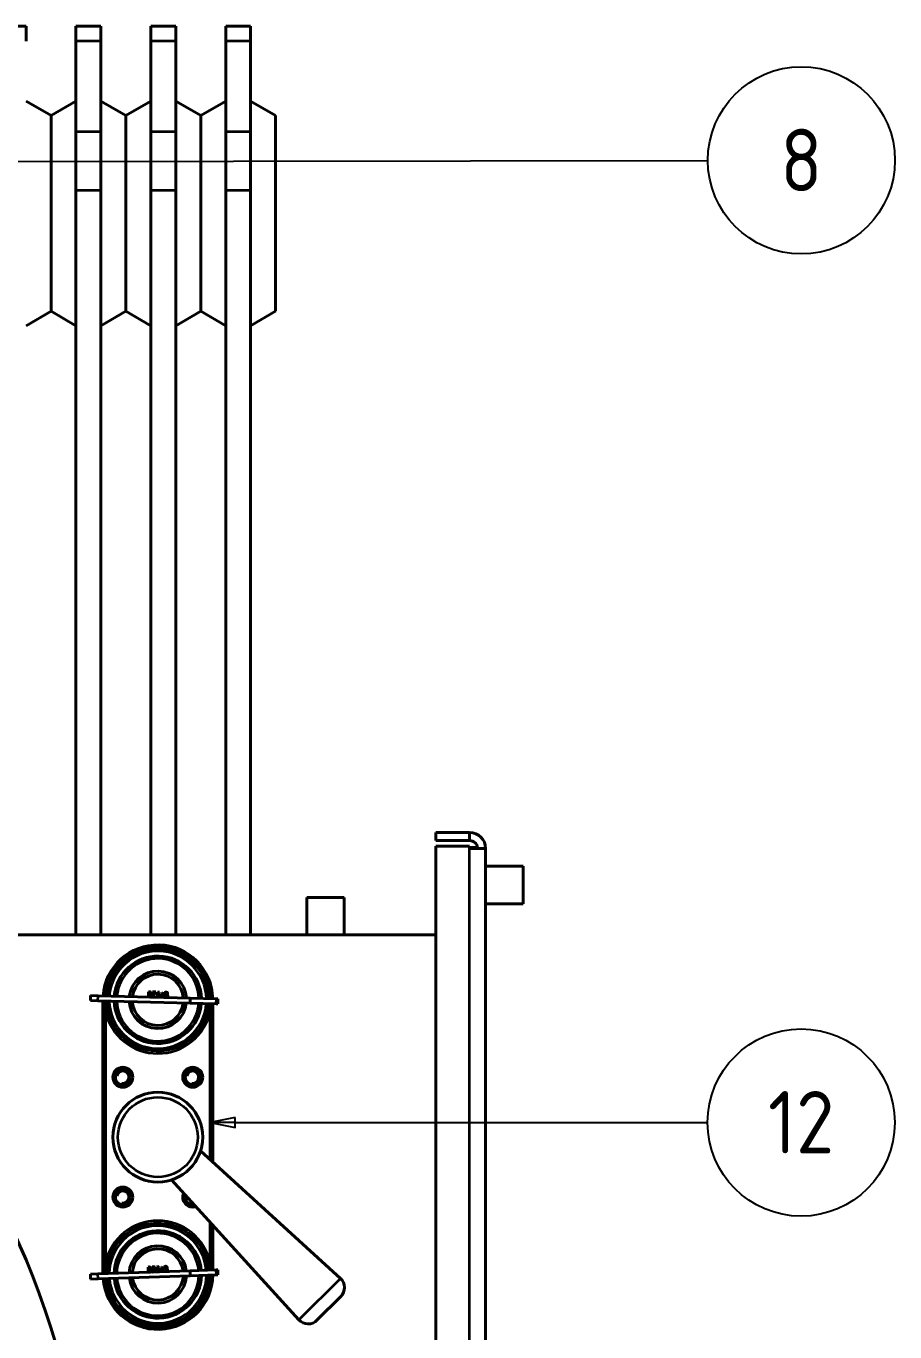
# Model space of a CAD drawing. Header units: millimetres. Extents: x 0 to 5945, y 0 to 4205.
# Drawn here: x 1154 to 1502, y 1487 to 2010 of the extents above; entities that cross this region are included whole.
import ezdxf

# ---------------------------------------------------------------- set-up
doc = ezdxf.new("R2010")
doc.units = ezdxf.units.MM
doc.header["$LTSCALE"] = 5
for name, color, linetype, lineweight in [('가시적인 것(ISO)', 3, 'Continuous', 40), ('가시적인 좁은 것(ISO)', 3, 'Continuous', 35), ('기호(ISO)', 5, 'Continuous', 25)]:
    doc.layers.add(name, color=color, linetype=linetype, lineweight=lineweight)
doc.styles.add('부품번호텍스트_PSTEK_POSCO', font='isocp.shx')

msp = doc.modelspace()

# ---------------------------------------------------------------- linework, layer by layer
at = {"layer": '가시적인 것(ISO)'}
for p, q in [((1153.98, 2009.8118), (1143.98, 2009.8118)), ((1153.98, 2003.781), (1153.98, 2009.8118)), ((1173.98, 2009.8118), (1173.98, 2003.781)), ((1183.98, 2009.8118), (1173.98, 2009.8118)), ((1183.98, 2003.781), (1183.98, 2009.8118)), ((1203.98, 2009.8118), (1203.98, 2003.781)), ((1213.98, 2009.8118), (1203.98, 2009.8118)), ((1213.98, 2003.781), (1213.98, 2009.8118)), ((1233.98, 2009.8118), (1233.98, 2003.781)), ((1243.98, 2009.8118), (1233.98, 2009.8118)), ((1243.98, 2003.781), (1243.98, 2009.8118)), ((1173.98, 1967.6211), (1173.98, 2003.781)), ((1183.98, 2003.781), (1183.98, 1967.6211)), ((1203.98, 1967.6211), (1203.98, 2003.781)), ((1213.98, 2003.781), (1213.98, 1967.6211)), ((1233.98, 1967.6211), (1233.98, 2003.781)), ((1243.98, 2003.781), (1243.98, 1967.6211)), ((1163.98, 1974.0383), (1153.98, 1979.8118)), ((1163.98, 1974.0383), (1173.98, 1979.8118)), ((1193.98, 1974.0383), (1183.98, 1979.8118)), ((1193.98, 1974.0383), (1203.98, 1979.8118)), ((1223.98, 1974.0383), (1213.98, 1979.8118)), ((1223.98, 1974.0383), (1233.98, 1979.8118)), ((1253.98, 1974.0383), (1243.98, 1979.8118)), ((1163.98, 1895.5853), (1163.98, 1974.0383)), ((1193.98, 1895.5853), (1193.98, 1974.0383)), ((1223.98, 1895.5853), (1223.98, 1974.0383)), ((1253.98, 1895.5853), (1253.98, 1974.0383)), ((1173.98, 1967.6211), (1173.98, 1944.1288)), ((1183.98, 1944.1288), (1183.98, 1967.6211)), ((1203.98, 1967.6211), (1203.98, 1944.1288)), ((1213.98, 1944.1288), (1213.98, 1967.6211)), ((1233.98, 1967.6211), (1233.98, 1944.1288)), ((1243.98, 1944.1288), (1243.98, 1967.6211)), ((1173.98, 1645.8118), (1173.98, 1944.1288)), ((1183.98, 1944.1288), (1183.98, 1645.8118)), ((1203.98, 1645.8118), (1203.98, 1944.1288)), ((1213.98, 1944.1288), (1213.98, 1645.8118)), ((1233.98, 1645.8118), (1233.98, 1944.1288)), ((1243.98, 1944.1288), (1243.98, 1645.8118)), ((1163.98, 1895.5853), (1153.98, 1889.8118)), ((1163.98, 1895.5853), (1173.98, 1889.8118)), ((1193.98, 1895.5853), (1183.98, 1889.8118)), ((1193.98, 1895.5853), (1203.98, 1889.8118)), ((1223.98, 1895.5853), (1213.98, 1889.8118)), ((1223.98, 1895.5853), (1233.98, 1889.8118)), ((1253.98, 1895.5853), (1243.98, 1889.8118)), ((1331.78, 1686.8118), (1318.18, 1686.8118)), ((1318.18, 1683.6118), (1318.18, 1686.8118)), ((1331.78, 1683.6118), (1331.78, 1686.8118)), ((1331.78, 1683.6118), (1318.18, 1683.6118)), ((1318.18, 1681.349), (1331.78, 1681.349)), ((1318.18, 1120.2745), (1318.18, 1681.349)), ((1331.78, 1681.349), (1331.78, 1680.4118)), ((1338.18, 1680.4118), (1331.78, 1680.4118)), ((1331.98, 1680.8118), (1334.98, 1680.8118)), ((1331.98, 1680.8118), (1331.98, 1680.4118)), ((1334.98, 1680.4118), (1334.98, 1680.8118)), ((1338.18, 1680.4118), (1338.18, 1121.2118)), ((1338.18, 1673.3118), (1353.18, 1673.3118)), ((1353.18, 1658.3118), (1353.18, 1673.3118)), ((1281.48, 1660.8118), (1266.48, 1660.8118)), ((1266.48, 1645.8118), (1266.48, 1660.8118)), ((1281.48, 1645.8118), (1281.48, 1660.8118)), ((1338.18, 1658.3118), (1353.18, 1658.3118)), ((1318.18, 1645.8118), (1046.4968, 1645.8118)), ((1179.7631, 1619.514), (1179.8151, 1621.5134)), ((1179.8151, 1621.5134), (1182.8141, 1621.4354)), ((1219.8016, 1620.4735), (1182.8141, 1621.4354)), ((1202.981, 1620.9109), (1203.036, 1623.0269)), ((1203.036, 1623.0269), (1203.4489, 1623.0161)), ((1203.197, 1621.9097), (1203.1765, 1621.123)), ((1203.3229, 1621.9064), (1203.197, 1621.9097)), ((1203.2203, 1622.8049), (1203.2027, 1622.1267)), ((1203.2027, 1622.1267), (1203.3302, 1622.1234)), ((1203.478, 1622.7982), (1203.2203, 1622.8049)), ((1204.6355, 1620.9039), (1205.6389, 1622.742)), ((1204.6581, 1622.7675), (1204.6637, 1622.9845)), ((1205.6389, 1622.742), (1204.6581, 1622.7675)), ((1204.6637, 1622.9845), (1205.9658, 1622.9507)), ((1205.9658, 1622.9507), (1204.8264, 1620.8629)), ((1206.1419, 1621.3716), (1206.3318, 1621.3667)), ((1206.3723, 1621.8814), (1206.6169, 1622.9337)), ((1206.6169, 1622.9337), (1207.485, 1622.9112)), ((1206.7596, 1622.7129), (1206.6311, 1622.1593)), ((1207.4793, 1622.6941), (1206.7596, 1622.7129)), ((1207.485, 1622.9112), (1207.4793, 1622.6941)), ((1207.741, 1621.2757), (1208.9398, 1622.9276)), ((1208.7743, 1622.3856), (1208.1197, 1621.4831)), ((1208.1197, 1621.4831), (1208.7504, 1621.4667)), ((1208.7504, 1621.4667), (1208.7743, 1622.3856)), ((1208.9398, 1622.9276), (1208.9784, 1622.9266)), ((1208.9784, 1622.9266), (1208.9403, 1621.4617)), ((1208.9403, 1621.4617), (1209.1844, 1621.4554)), ((1209.1844, 1621.4554), (1209.1788, 1621.2384)), ((1209.3708, 1621.3148), (1209.5607, 1621.3099)), ((1209.6696, 1622.3657), (1209.4797, 1622.3707)), ((1209.9803, 1621.7876), (1209.986, 1622.0046)), ((1179.7631, 1619.514), (1182.7621, 1619.436)), ((1219.7496, 1618.4741), (1182.7621, 1619.436)), ((1184.78, 1510.0674), (1184.78, 1619.3836)), ((1203.1765, 1621.123), (1203.447, 1621.116)), ((1204.7, 1620.8662), (1204.6355, 1620.9039)), ((1208.7448, 1621.2496), (1207.741, 1621.2757)), ((1208.7321, 1620.7613), (1208.7448, 1621.2496)), ((1208.9347, 1621.2447), (1208.922, 1620.7564)), ((1209.1788, 1621.2384), (1208.9347, 1621.2447)), ((1219.7496, 1618.4741), (1219.8016, 1620.4735)), ((1230.2243, 1618.2017), (1219.7496, 1618.4741)), ((1230.2763, 1620.2011), (1219.8016, 1620.4735)), ((1228.78, 1618.2393), (1228.78, 1554.8989)), ((1230.2243, 1618.2017), (1230.8089, 1618.1865)), ((1230.2763, 1620.2011), (1230.8609, 1620.1859)), ((1230.8089, 1618.1865), (1230.8609, 1620.1859)), ((1223.9233, 1559.3249), (1279.9836, 1508.2355)), ((1212.2669, 1547.6684), (1263.3563, 1491.6081)), ((1228.78, 1529.5486), (1228.78, 1511.5573)), ((1202.8504, 1512.7972), (1203.2632, 1512.8111)), ((1202.9221, 1510.6817), (1202.8504, 1512.7972)), ((1203.3053, 1512.5953), (1203.0476, 1512.5866)), ((1203.0476, 1512.5866), (1203.0706, 1511.9086)), ((1203.0706, 1511.9086), (1203.1981, 1511.9129)), ((1203.2038, 1511.6959), (1203.0779, 1511.6916)), ((1203.0779, 1511.6916), (1203.1046, 1510.9051)), ((1204.4777, 1512.8523), (1205.7795, 1512.8963)), ((1204.4851, 1512.6353), (1204.4777, 1512.8523)), ((1205.4657, 1512.6685), (1204.4851, 1512.6353)), ((1204.574, 1510.7737), (1205.4657, 1512.6685)), ((1205.7795, 1512.8963), (1204.767, 1510.7442)), ((1206.2493, 1511.8533), (1206.4304, 1512.9184)), ((1206.4304, 1512.9184), (1207.2983, 1512.9478)), ((1206.5861, 1512.7064), (1206.491, 1512.1462)), ((1207.3057, 1512.7308), (1206.5861, 1512.7064)), ((1207.2983, 1512.9478), (1207.3057, 1512.7308)), ((1207.6518, 1511.3306), (1208.7496, 1513.0512)), ((1208.6168, 1512.5003), (1208.0173, 1511.5602)), ((1208.0173, 1511.5602), (1208.6479, 1511.5816)), ((1208.6479, 1511.5816), (1208.6168, 1512.5003)), ((1208.7496, 1513.0512), (1208.7881, 1513.0525)), ((1208.7881, 1513.0525), (1208.8377, 1511.588)), ((1208.8377, 1511.588), (1209.0818, 1511.5963)), ((1209.0818, 1511.5963), (1209.0892, 1511.3793)), ((1209.2763, 1511.4671), (1209.4661, 1511.4735)), ((1209.5117, 1512.534), (1209.3218, 1512.5276)), ((1209.8564, 1511.9755), (1209.8491, 1512.1924)), ((1230.2109, 1511.6058), (1219.7387, 1511.2512)), ((1230.2109, 1511.6058), (1230.7954, 1511.6256)), ((1230.8631, 1509.6267), (1230.7954, 1511.6256)), ((1179.7616, 1509.8974), (1182.7599, 1509.999)), ((1179.8293, 1507.8986), (1179.7616, 1509.8974)), ((1179.8293, 1507.8986), (1182.8276, 1508.0001)), ((1219.7387, 1511.2512), (1182.7599, 1509.999)), ((1219.8064, 1509.2523), (1182.8276, 1508.0001)), ((1203.1046, 1510.9051), (1203.3749, 1510.9143)), ((1204.6406, 1510.7399), (1204.574, 1510.7737)), ((1206.0498, 1511.3307), (1206.2396, 1511.3371)), ((1208.6552, 1511.3646), (1207.6518, 1511.3306)), ((1208.6718, 1510.8764), (1208.6552, 1511.3646)), ((1209.0892, 1511.3793), (1208.8451, 1511.371)), ((1208.8451, 1511.371), (1208.8616, 1510.8828)), ((1219.8064, 1509.2523), (1219.7387, 1511.2512)), ((1230.2786, 1509.6069), (1219.8064, 1509.2523)), ((1230.2786, 1509.6069), (1230.8631, 1509.6267)), ((1270.5874, 1491.4405), (1280.1513, 1501.0043))]:
    msp.add_line(p, q, dxfattribs=at)
for centre, radius in [((882.18, 1400.8118), 295), ((1192.78, 1588.8118), 4), ((1192.78, 1588.8118), 3), ((1220.78, 1588.8118), 4), ((1220.78, 1588.8118), 3), ((1206.78, 1564.8118), 18), ((1192.78, 1540.8118), 4), ((1192.78, 1540.8118), 3)]:
    msp.add_circle(centre, radius, dxfattribs=at)
for centre, radius, start, end in [((1331.78, 1680.4118), 6.4, 0, 90), ((1331.78, 1680.4118), 3.2, 7.180756, 90), ((1206.78, 1619.8118), 22, 1.115547, 175.905045), ((1206.78, 1619.8118), 20.5, 1.306322, 175.71427), ((1206.78, 1619.8118), 17.5, 1.786125, 175.234467), ((1206.78, 1619.8118), 11.5, 3.498838, 173.521754), ((1206.78, 1619.8118), 10.25, 4.109034, 172.911558), ((1199.6068, 1628.8004), 1, 221.08293, 36.099118), ((1213.9532, 1628.8004), 1, 143.900882, 318.91707), ((1206.78, 1619.8118), 20.5, 181.306322, 355.71427), ((1206.78, 1619.8118), 17.5, 181.786125, 355.234467), ((1206.78, 1619.8118), 11.5, 183.498838, 353.521754), ((1206.78, 1619.8118), 10.25, 184.109034, 352.911558), ((1199.6068, 1610.8232), 1, 323.900882, 138.91707), ((1213.9532, 1610.8232), 1, 41.08293, 216.099118), ((1220.78, 1540.8118), 4, 157.078747, 287.608959), ((1220.78, 1540.8118), 3, 166.254113, 278.433593), ((1206.78, 1509.8118), 20.5, 4.735442, 179.143391), ((1206.78, 1509.8118), 17.5, 5.215246, 178.663588), ((1206.78, 1509.8118), 11.5, 6.927959, 176.950875), ((1206.78, 1509.8118), 10.25, 7.538155, 176.340679), ((1199.6068, 1518.8004), 1, 221.08293, 36.099118), ((1213.9532, 1518.8004), 1, 143.900882, 318.91707), ((1206.78, 1509.8118), 22, 184.544668, 359.334165), ((1206.78, 1509.8118), 20.5, 184.735442, 359.143391), ((1206.78, 1509.8118), 17.5, 185.215246, 358.663588), ((1206.78, 1509.8118), 11.5, 186.927959, 356.950875), ((1206.78, 1509.8118), 10.25, 187.538155, 356.340679), ((1276.6158, 1504.5399), 5, 315, 47.656147), ((1199.6068, 1500.8232), 1, 323.900882, 138.91707), ((1213.9532, 1500.8232), 1, 41.08293, 216.099118), ((1267.0519, 1494.976), 5, 222.343853, 315)]:
    msp.add_arc(centre, radius, start, end, dxfattribs=at)
for points, knots in [([(1203.7181, 1621.8711), (1203.7079, 1621.8735), (1203.6857, 1621.8786), (1203.6494, 1621.8843), (1203.608, 1621.8896), (1203.5613, 1621.894), (1203.5092, 1621.8986), (1203.4517, 1621.9014), (1203.389, 1621.9045), (1203.3455, 1621.9058), (1203.3229, 1621.9064)], [0, 0, 0, 0, 0.07930649, 0.17195282, 0.27705651, 0.39473058, 0.52617732, 0.67134477, 0.82928526, 1, 1, 1, 1]), ([(1203.3302, 1622.1234), (1203.3489, 1622.1231), (1203.3849, 1622.1227), (1203.4372, 1622.1227), (1203.4857, 1622.1251), (1203.5304, 1622.1277), (1203.5713, 1622.1328), (1203.6082, 1622.1391), (1203.6417, 1622.1459), (1203.6805, 1622.1579), (1203.7245, 1622.176), (1203.7718, 1622.2047), (1203.8136, 1622.2393), (1203.8493, 1622.2795), (1203.8788, 1622.324), (1203.8997, 1622.3722), (1203.9143, 1622.4228), (1203.9164, 1622.4577), (1203.9175, 1622.4754)], [0, 0, 0, 0, 0.07230103, 0.13970033, 0.20228851, 0.26059953, 0.31319033, 0.36173893, 0.40570648, 0.44553998, 0.51883196, 0.58977824, 0.65886748, 0.72843048, 0.7972827, 0.86481538, 0.93136375, 1, 1, 1, 1]), ([(1203.447, 1621.116), (1203.4663, 1621.1157), (1203.5037, 1621.1152), (1203.5576, 1621.1152), (1203.6076, 1621.1172), (1203.6535, 1621.1213), (1203.6957, 1621.1259), (1203.7338, 1621.1325), (1203.7681, 1621.1403), (1203.8079, 1621.1528), (1203.8529, 1621.1726), (1203.9016, 1621.203), (1203.9451, 1621.2396), (1203.9824, 1621.2823), (1204.0133, 1621.3289), (1204.0361, 1621.3786), (1204.0508, 1621.4306), (1204.0533, 1621.4662), (1204.0546, 1621.484)], [0, 0, 0, 0, 0.07250249, 0.13973899, 0.20179513, 0.25982193, 0.31220599, 0.36077343, 0.40454034, 0.4436981, 0.51684079, 0.58787434, 0.65796542, 0.72896939, 0.79930772, 0.86663578, 0.93311633, 1, 1, 1, 1]), ([(1203.4489, 1623.0161), (1203.4691, 1623.0155), (1203.5083, 1623.0143), (1203.5651, 1623.0096), (1203.6184, 1623.0038), (1203.668, 1622.9956), (1203.7139, 1622.9861), (1203.7563, 1622.9749), (1203.795, 1622.9618), (1203.8411, 1622.9413), (1203.8935, 1622.9113), (1203.95, 1622.8675), (1203.9979, 1622.8146), (1204.0388, 1622.7551), (1204.0708, 1622.6901), (1204.0935, 1622.621), (1204.107, 1622.5487), (1204.1074, 1622.4993), (1204.1075, 1622.4743)], [0, 0, 0, 0, 0.0625941, 0.12132294, 0.17668014, 0.2283651, 0.27686845, 0.32187913, 0.36409863, 0.4033557, 0.47796795, 0.55053546, 0.62358446, 0.69817488, 0.77335367, 0.84728113, 0.92281834, 1, 1, 1, 1]), ([(1203.9175, 1622.4754), (1203.9175, 1622.4872), (1203.9175, 1622.5102), (1203.9132, 1622.544), (1203.9054, 1622.5758), (1203.895, 1622.6061), (1203.8801, 1622.634), (1203.8624, 1622.6604), (1203.8409, 1622.6845), (1203.8162, 1622.7072), (1203.7877, 1622.7274), (1203.7553, 1622.7454), (1203.7187, 1622.7601), (1203.6785, 1622.7732), (1203.6339, 1622.7828), (1203.5856, 1622.7911), (1203.5331, 1622.796), (1203.4968, 1622.7975), (1203.478, 1622.7982)], [0, 0, 0, 0, 0.05700313, 0.11181787, 0.16440237, 0.2158698, 0.26684111, 0.31747896, 0.36990214, 0.42340045, 0.4797184, 0.5392415, 0.60243069, 0.67102955, 0.7444848, 0.82345397, 0.90874031, 1, 1, 1, 1]), ([(1204.2445, 1621.4791), (1204.2434, 1621.4584), (1204.2412, 1621.4178), (1204.231, 1621.3583), (1204.215, 1621.3017), (1204.1936, 1621.2474), (1204.1662, 1621.1957), (1204.1331, 1621.1465), (1204.094, 1621.1002), (1204.0505, 1621.0564), (1204.0015, 1621.0172), (1203.9489, 1620.9826), (1203.892, 1620.9545), (1203.8317, 1620.9311), (1203.7674, 1620.9138), (1203.6993, 1620.9023), (1203.6275, 1620.8952), (1203.5784, 1620.8957), (1203.5532, 1620.896)], [0, 0, 0, 0, 0.06116028, 0.12033456, 0.17818026, 0.23523513, 0.29268296, 0.35118625, 0.41045661, 0.47171985, 0.5337612, 0.59573902, 0.65788752, 0.72129518, 0.78682251, 0.85468615, 0.92547799, 1, 1, 1, 1]), ([(1204.0546, 1621.484), (1204.0547, 1621.4952), (1204.055, 1621.5174), (1204.0508, 1621.5501), (1204.0444, 1621.5819), (1204.0358, 1621.6128), (1204.0229, 1621.6423), (1204.0077, 1621.6709), (1203.9896, 1621.6988), (1203.9614, 1621.7341), (1203.92, 1621.7751), (1203.8607, 1621.8156), (1203.793, 1621.8489), (1203.7436, 1621.8635), (1203.7181, 1621.8711)], [0, 0, 0, 0, 0.0602874, 0.11960235, 0.17750337, 0.23514266, 0.29213259, 0.35087121, 0.41009786, 0.47073152, 0.5948287, 0.72257882, 0.85669139, 1, 1, 1, 1]), ([(1204.1075, 1622.4743), (1204.1062, 1622.451), (1204.1037, 1622.4051), (1204.0896, 1622.3382), (1204.0685, 1622.2748), (1204.0399, 1622.215), (1204.0033, 1622.1603), (1203.9603, 1622.1101), (1203.909, 1622.0667), (1203.8707, 1622.0427), (1203.8512, 1622.0305)], [0, 0, 0, 0, 0.13056911, 0.25658061, 0.38055162, 0.50362292, 0.62573932, 0.74754858, 0.87176612, 1, 1, 1, 1]), ([(1203.8512, 1622.0305), (1203.875, 1622.0207), (1203.9206, 1622.0018), (1203.983, 1621.969), (1204.0367, 1621.9336), (1204.0819, 1621.8953), (1204.1204, 1621.8543), (1204.1537, 1621.81), (1204.1819, 1621.7617), (1204.2058, 1621.71), (1204.2241, 1621.6555), (1204.2373, 1621.5985), (1204.2443, 1621.5394), (1204.2444, 1621.4993), (1204.2445, 1621.4791)], [0, 0, 0, 0, 0.10605749, 0.20291426, 0.29030017, 0.37022257, 0.44638372, 0.5213969, 0.59829108, 0.67614247, 0.7555287, 0.83488717, 0.91664605, 1, 1, 1, 1]), ([(1206.5053, 1620.8193), (1206.4979, 1620.8228), (1206.4732, 1620.8353), (1206.433, 1620.8601), (1206.3852, 1620.8946), (1206.3411, 1620.935), (1206.3004, 1620.979), (1206.2642, 1621.0265), (1206.2322, 1621.0767), (1206.2048, 1621.13), (1206.1818, 1621.1862), (1206.1641, 1621.2454), (1206.1502, 1621.3074), (1206.1447, 1621.35), (1206.1419, 1621.3716)], [0.28511236, 0.28511236, 0.28511236, 0.28511236, 0.310637179, 0.370766408, 0.431614744, 0.493522974, 0.555883455, 0.617342367, 0.678668039, 0.74071136, 0.802985363, 0.86680258, 0.932347171, 1, 1, 1, 1]), ([(1206.3318, 1621.3667), (1206.336, 1621.3464), (1206.3439, 1621.3074), (1206.3622, 1621.2524), (1206.3851, 1621.2032), (1206.4126, 1621.1592), (1206.4458, 1621.1206), (1206.4839, 1621.0859), (1206.5269, 1621.0544), (1206.5748, 1621.0279), (1206.6256, 1621.005), (1206.6788, 1620.9892), (1206.7332, 1620.9777), (1206.7701, 1620.9758), (1206.7886, 1620.9748)], [0, 0, 0, 0, 0.09468725, 0.18199416, 0.26437695, 0.34217986, 0.41861761, 0.49650908, 0.57736909, 0.66151059, 0.74673255, 0.83125798, 0.91520562, 1, 1, 1, 1]), ([(1206.8414, 1621.9778), (1206.825, 1621.9779), (1206.7911, 1621.978), (1206.739, 1621.974), (1206.6842, 1621.9668), (1206.6269, 1621.9565), (1206.5669, 1621.9425), (1206.5043, 1621.9256), (1206.439, 1621.9051), (1206.395, 1621.8894), (1206.3723, 1621.8814)], [0, 0, 0, 0, 0.10220304, 0.21102334, 0.32509966, 0.4465021, 0.57378772, 0.70890071, 0.85035787, 1, 1, 1, 1]), ([(1206.6311, 1622.1593), (1206.6537, 1622.1649), (1206.6974, 1622.1757), (1206.7618, 1622.1874), (1206.8228, 1622.1938), (1206.8623, 1622.1939), (1206.8814, 1622.1939)], [0, 0, 0, 0, 0.27506837, 0.53290146, 0.77397346, 1, 1, 1, 1]), ([(1206.7886, 1620.9748), (1206.8067, 1620.9748), (1206.8424, 1620.9748), (1206.8951, 1620.981), (1206.9461, 1620.9913), (1206.9949, 1621.0073), (1207.0423, 1621.0272), (1207.0873, 1621.0531), (1207.1309, 1621.0831), (1207.172, 1621.1177), (1207.2098, 1621.156), (1207.2434, 1621.1971), (1207.2717, 1621.2412), (1207.2957, 1621.2875), (1207.3143, 1621.3364), (1207.328, 1621.3878), (1207.3367, 1621.4417), (1207.3386, 1621.4786), (1207.3396, 1621.4974)], [0, 0, 0, 0, 0.0642073, 0.12642469, 0.18768028, 0.24821642, 0.30830506, 0.36966099, 0.43169855, 0.49594689, 0.55975802, 0.62229541, 0.68391064, 0.74509241, 0.80674023, 0.86908662, 0.93329, 1, 1, 1, 1]), ([(1207.3396, 1621.4974), (1207.3397, 1621.5144), (1207.3397, 1621.5476), (1207.3346, 1621.5964), (1207.3248, 1621.6427), (1207.3105, 1621.6867), (1207.2921, 1621.7284), (1207.2692, 1621.768), (1207.2416, 1621.8049), (1207.2097, 1621.839), (1207.1747, 1621.8707), (1207.1358, 1621.8979), (1207.0939, 1621.9211), (1207.0495, 1621.9413), (1207.0015, 1621.9562), (1206.951, 1621.9678), (1206.8972, 1621.9751), (1206.8604, 1621.9769), (1206.8414, 1621.9778)], [0, 0, 0, 0, 0.06535138, 0.12791603, 0.18836021, 0.24721608, 0.30563013, 0.36376984, 0.42266091, 0.48268729, 0.54330022, 0.60411796, 0.66496489, 0.72741349, 0.79146763, 0.85805544, 0.92703681, 1, 1, 1, 1]), ([(1206.8814, 1622.1939), (1206.905, 1622.1928), (1206.9514, 1622.1906), (1207.0192, 1622.1792), (1207.0837, 1622.1623), (1207.1448, 1622.1394), (1207.2026, 1622.1108), (1207.2567, 1622.0754), (1207.3077, 1622.0344), (1207.3549, 1621.9876), (1207.3974, 1621.9364), (1207.4346, 1621.8815), (1207.4658, 1621.8235), (1207.4906, 1621.7618), (1207.5099, 1621.6972), (1207.5222, 1621.629), (1207.5296, 1621.5578), (1207.5294, 1621.5092), (1207.5293, 1621.4844)], [0, 0, 0, 0, 0.06580765, 0.12939427, 0.19089406, 0.25128107, 0.31081496, 0.37037099, 0.43076826, 0.49288125, 0.55510395, 0.61606705, 0.67725603, 0.73825981, 0.80076213, 0.86477758, 0.93104529, 1, 1, 1, 1]), ([(1207.5293, 1621.4844), (1207.5284, 1621.4672), (1207.5268, 1621.433), (1207.5214, 1621.3822), (1207.5123, 1621.3326), (1207.5005, 1621.2842), (1207.4856, 1621.2369), (1207.4679, 1621.1908), (1207.4466, 1621.1461), (1207.4233, 1621.1024), (1207.3972, 1621.0606), (1207.3685, 1621.0216), (1207.3383, 1620.9849), (1207.3059, 1620.9507), (1207.2711, 1620.9194), (1207.2343, 1620.8907), (1207.1956, 1620.8642), (1207.1547, 1620.841), (1207.1137, 1620.8204), (1207.0857, 1620.8094), (1207.0723, 1620.8045)], [0, 0, 0, 0, 0.044014471, 0.087434124, 0.130118399, 0.172553695, 0.214554756, 0.256298092, 0.298438225, 0.340849003, 0.382715189, 0.423924045, 0.464246243, 0.504073671, 0.543861906, 0.583566725, 0.623094319, 0.663229061, 0.703551259, 0.739999376, 0.739999376, 0.739999376, 0.739999376]), ([(1209.7684, 1620.7344), (1209.7625, 1620.737), (1209.7385, 1620.748), (1209.6976, 1620.7703), (1209.6473, 1620.8038), (1209.6004, 1620.8425), (1209.5568, 1620.8856), (1209.5177, 1620.9337), (1209.4823, 1620.986), (1209.4518, 1621.0432), (1209.4246, 1621.1044), (1209.4026, 1621.1704), (1209.3836, 1621.2408), (1209.3751, 1621.2897), (1209.3708, 1621.3148)], [0.289851368, 0.289851368, 0.289851368, 0.289851368, 0.308548432, 0.366397963, 0.424542189, 0.483169996, 0.5422434, 0.601739352, 0.662506002, 0.724855513, 0.789127829, 0.8563464, 0.926295235, 1, 1, 1, 1]), ([(1209.4797, 1622.3707), (1209.4854, 1622.3918), (1209.4965, 1622.4332), (1209.5191, 1622.4921), (1209.5434, 1622.5479), (1209.5722, 1622.5992), (1209.6034, 1622.6473), (1209.6388, 1622.6909), (1209.677, 1622.7313), (1209.7189, 1622.7669), (1209.7628, 1622.7991), (1209.8091, 1622.8262), (1209.8571, 1622.8494), (1209.9069, 1622.8682), (1209.9587, 1622.882), (1210.0122, 1622.8915), (1210.0674, 1622.8972), (1210.1047, 1622.897), (1210.1237, 1622.8968)], [0, 0, 0, 0, 0.07262535, 0.14197661, 0.20898493, 0.27395687, 0.33688935, 0.39874495, 0.46011589, 0.52082492, 0.58099446, 0.64015193, 0.69862245, 0.75727108, 0.81642669, 0.87625405, 0.93716529, 1, 1, 1, 1]), ([(1209.5607, 1621.3099), (1209.5652, 1621.2934), (1209.574, 1621.2615), (1209.5892, 1621.2155), (1209.6068, 1621.1732), (1209.6258, 1621.1343), (1209.6459, 1621.0986), (1209.6686, 1621.0668), (1209.6922, 1621.0377), (1209.7101, 1621.0212), (1209.7188, 1621.0131)], [0, 0, 0, 0, 0.14977039, 0.29131641, 0.42596637, 0.55215957, 0.67152741, 0.78612163, 0.89532507, 1, 1, 1, 1]), ([(1210.1206, 1622.6797), (1210.0965, 1622.6795), (1210.0494, 1622.6791), (1209.9812, 1622.6665), (1209.9175, 1622.6452), (1209.8686, 1622.619), (1209.8323, 1622.5929), (1209.8062, 1622.5699), (1209.7806, 1622.5443), (1209.7569, 1622.5144), (1209.7329, 1622.4823), (1209.7109, 1622.4463), (1209.6894, 1622.4074), (1209.6763, 1622.3799), (1209.6696, 1622.3657)], [0, 0, 0, 0, 0.12271194, 0.23968496, 0.35181586, 0.46376613, 0.52081779, 0.57944829, 0.64060415, 0.70529751, 0.77363388, 0.84466938, 0.92005651, 1, 1, 1, 1]), ([(1210.6197, 1621.323), (1210.6193, 1621.3428), (1210.6185, 1621.3822), (1210.6059, 1621.4404), (1210.5842, 1621.4967), (1210.5531, 1621.5503), (1210.5149, 1621.6001), (1210.4698, 1621.6449), (1210.4176, 1621.6823), (1210.3692, 1621.7084), (1210.3263, 1621.7264), (1210.2894, 1621.7387), (1210.2481, 1621.7493), (1210.2029, 1621.7594), (1210.1533, 1621.7683), (1210.0994, 1621.776), (1210.0413, 1621.7826), (1210.0011, 1621.7859), (1209.9803, 1621.7876)], [0, 0, 0, 0, 0.066909186, 0.13348544, 0.201035117, 0.27123434, 0.342879984, 0.41383613, 0.485976622, 0.560229557, 0.599884181, 0.64405484, 0.691891932, 0.744687524, 0.801491775, 0.862857698, 0.929328379, 1, 1, 1, 1]), ([(1209.986, 1622.0046), (1210.0121, 1622.0044), (1210.0634, 1622.0039), (1210.1386, 1622.0125), (1210.2106, 1622.0252), (1210.278, 1622.0457), (1210.3395, 1622.07), (1210.3931, 1622.0988), (1210.4379, 1622.1312), (1210.4739, 1622.1676), (1210.5012, 1622.207), (1210.5216, 1622.2483), (1210.5341, 1622.2919), (1210.5364, 1622.3218), (1210.5375, 1622.3368)], [0, 0, 0, 0, 0.11016555, 0.21578726, 0.31802743, 0.41757395, 0.51165049, 0.5961621, 0.67293453, 0.74366956, 0.810677, 0.87405896, 0.9366963, 1, 1, 1, 1]), ([(1210.0694, 1620.8894), (1210.0892, 1620.8893), (1210.1279, 1620.889), (1210.1846, 1620.8942), (1210.2386, 1620.9026), (1210.2894, 1620.9164), (1210.3376, 1620.9337), (1210.3826, 1620.9559), (1210.4249, 1620.9823), (1210.464, 1621.0124), (1210.4993, 1621.0456), (1210.5305, 1621.0805), (1210.5572, 1621.117), (1210.579, 1621.1551), (1210.5965, 1621.1949), (1210.6088, 1621.2363), (1210.6176, 1621.2791), (1210.619, 1621.3083), (1210.6197, 1621.323)], [0, 0, 0, 0, 0.07607174, 0.14875171, 0.21840279, 0.28575958, 0.35059802, 0.41496404, 0.47806934, 0.54176068, 0.60434986, 0.66407502, 0.72146362, 0.77758713, 0.83264445, 0.88784351, 0.94346034, 1, 1, 1, 1]), ([(1210.5375, 1622.3368), (1210.5376, 1622.3478), (1210.5376, 1622.3698), (1210.5322, 1622.4021), (1210.5235, 1622.4335), (1210.5113, 1622.4639), (1210.4947, 1622.493), (1210.4746, 1622.5212), (1210.4505, 1622.5482), (1210.4228, 1622.5735), (1210.3929, 1622.5978), (1210.36, 1622.6185), (1210.3252, 1622.6365), (1210.2883, 1622.6515), (1210.2492, 1622.663), (1210.2081, 1622.6717), (1210.165, 1622.6776), (1210.1356, 1622.679), (1210.1206, 1622.6797)], [0, 0, 0, 0, 0.05527455, 0.10996609, 0.16324744, 0.21807619, 0.27330087, 0.3309093, 0.39099452, 0.45417595, 0.51886154, 0.58331053, 0.64851668, 0.71503089, 0.78250207, 0.85232269, 0.92492849, 1, 1, 1, 1]), ([(1210.1237, 1622.8968), (1210.1513, 1622.8953), (1210.2059, 1622.8922), (1210.2857, 1622.8751), (1210.3625, 1622.8492), (1210.4354, 1622.8144), (1210.5027, 1622.772), (1210.5624, 1622.722), (1210.6135, 1622.6655), (1210.656, 1622.6035), (1210.6888, 1622.5375), (1210.7125, 1622.4699), (1210.7262, 1622.4007), (1210.727, 1622.3543), (1210.7274, 1622.331)], [0, 0, 0, 0, 0.090254249, 0.178539792, 0.266093034, 0.354630978, 0.441886153, 0.525746915, 0.608113634, 0.690197273, 0.770821484, 0.848326181, 0.92401174, 1, 1, 1, 1]), ([(1210.8101, 1621.3363), (1210.8082, 1621.3067), (1210.8045, 1621.2477), (1210.7829, 1621.1608), (1210.7507, 1621.0762), (1210.706, 1620.9957), (1210.6521, 1620.9206), (1210.5886, 1620.8539), (1210.5161, 1620.7969), (1210.4392, 1620.7519), (1210.3855, 1620.7285), (1210.3597, 1620.719)], [0, 0, 0, 0, 0.079648251, 0.158921676, 0.239619495, 0.32260943, 0.406034637, 0.487602095, 0.569684627, 0.653036145, 0.726877325, 0.726877325, 0.726877325, 0.726877325]), ([(1210.7274, 1622.331), (1210.7261, 1622.3086), (1210.7236, 1622.2649), (1210.7102, 1622.2013), (1210.689, 1622.1416), (1210.6603, 1622.0855), (1210.6236, 1622.0333), (1210.5796, 1621.9851), (1210.5279, 1621.9405), (1210.489, 1621.9151), (1210.469, 1621.9021)], [0, 0, 0, 0, 0.12806755, 0.25060832, 0.37063017, 0.49007225, 0.61037476, 0.73431307, 0.8632165, 1, 1, 1, 1]), ([(1210.469, 1621.9021), (1210.4912, 1621.8907), (1210.5352, 1621.868), (1210.5949, 1621.8242), (1210.6488, 1621.774), (1210.6786, 1621.7351), (1210.6936, 1621.7156)], [0, 0, 0, 0, 0.2538796, 0.50300892, 0.75029108, 1, 1, 1, 1]), ([(1210.6936, 1621.7156), (1210.7034, 1621.7014), (1210.7229, 1621.6732), (1210.7466, 1621.6281), (1210.7681, 1621.5826), (1210.7845, 1621.5355), (1210.7969, 1621.4873), (1210.8054, 1621.438), (1210.8101, 1621.3875), (1210.8101, 1621.3534), (1210.8101, 1621.3363)], [0, 0, 0, 0, 0.12813551, 0.25417271, 0.37811165, 0.50171226, 0.62398631, 0.74709561, 0.87287464, 1, 1, 1, 1]), ([(1209.7188, 1621.0131), (1209.7304, 1621.0036), (1209.7536, 1620.9848), (1209.7916, 1620.9605), (1209.8316, 1620.9393), (1209.8746, 1620.9227), (1209.9196, 1620.9085), (1209.9674, 1620.8987), (1210.0175, 1620.8916), (1210.0518, 1620.8902), (1210.0694, 1620.8894)], [0, 0, 0, 0, 0.118271305, 0.236177533, 0.355662933, 0.475904165, 0.600127342, 0.728608116, 0.861313476, 1, 1, 1, 1]), ([(1203.1981, 1511.9129), (1203.2168, 1511.9138), (1203.2528, 1511.9155), (1203.3049, 1511.9186), (1203.3532, 1511.924), (1203.3977, 1511.9292), (1203.4382, 1511.9367), (1203.4747, 1511.9452), (1203.5077, 1511.954), (1203.5457, 1511.9683), (1203.5886, 1511.989), (1203.634, 1512.0205), (1203.6737, 1512.0575), (1203.7069, 1512.0998), (1203.7337, 1512.146), (1203.7517, 1512.1953), (1203.7633, 1512.2467), (1203.7633, 1512.2817), (1203.7633, 1512.2995)], [0, 0, 0, 0, 0.07230103, 0.13970033, 0.20228851, 0.26059953, 0.31319033, 0.36173893, 0.40570648, 0.44553998, 0.51883196, 0.58977824, 0.65886748, 0.72843048, 0.7972827, 0.86481538, 0.93136375, 1, 1, 1, 1]), ([(1203.6004, 1511.6843), (1203.5901, 1511.686), (1203.5676, 1511.6898), (1203.5311, 1511.6933), (1203.4894, 1511.6962), (1203.4425, 1511.6978), (1203.3903, 1511.6993), (1203.3327, 1511.6986), (1203.2699, 1511.698), (1203.2264, 1511.6966), (1203.2038, 1511.6959)], [0, 0, 0, 0, 0.07930649, 0.17195282, 0.27705651, 0.39473058, 0.52617732, 0.67134477, 0.82928526, 1, 1, 1, 1]), ([(1203.2632, 1512.8111), (1203.2834, 1512.8117), (1203.3226, 1512.8128), (1203.3796, 1512.8116), (1203.4331, 1512.809), (1203.4831, 1512.8038), (1203.5295, 1512.797), (1203.5725, 1512.7884), (1203.6119, 1512.7776), (1203.6592, 1512.7599), (1203.7133, 1512.7331), (1203.7723, 1512.6928), (1203.8232, 1512.6428), (1203.8676, 1512.5859), (1203.9035, 1512.5229), (1203.9302, 1512.4553), (1203.9481, 1512.3839), (1203.9514, 1512.3346), (1203.953, 1512.3097)], [0, 0, 0, 0, 0.0625941, 0.12132294, 0.17668014, 0.2283651, 0.27686845, 0.32187913, 0.36409863, 0.4033557, 0.47796795, 0.55053546, 0.62358446, 0.69817488, 0.77335367, 0.84728113, 0.92281834, 1, 1, 1, 1]), ([(1203.7633, 1512.2995), (1203.7626, 1512.3112), (1203.7612, 1512.3342), (1203.755, 1512.3676), (1203.7452, 1512.3989), (1203.733, 1512.4285), (1203.7165, 1512.4555), (1203.6973, 1512.4808), (1203.6743, 1512.5036), (1203.6483, 1512.5247), (1203.6186, 1512.5432), (1203.5853, 1512.5592), (1203.5478, 1512.5717), (1203.5069, 1512.5823), (1203.4618, 1512.5893), (1203.4131, 1512.5947), (1203.3605, 1512.5965), (1203.3241, 1512.5957), (1203.3053, 1512.5953)], [0, 0, 0, 0, 0.05700313, 0.11181787, 0.16440237, 0.2158698, 0.26684111, 0.31747896, 0.36990214, 0.42340045, 0.4797184, 0.5392415, 0.60243069, 0.67102955, 0.7444848, 0.82345397, 0.90874031, 1, 1, 1, 1]), ([(1203.9595, 1511.318), (1203.9589, 1511.3292), (1203.9578, 1511.3513), (1203.9517, 1511.3838), (1203.9434, 1511.4151), (1203.933, 1511.4454), (1203.9183, 1511.4741), (1203.9014, 1511.5018), (1203.8818, 1511.5285), (1203.8514, 1511.5621), (1203.8077, 1511.6005), (1203.7461, 1511.6374), (1203.6765, 1511.6666), (1203.6264, 1511.6783), (1203.6004, 1511.6843)], [0, 0, 0, 0, 0.0602874, 0.11960235, 0.17750337, 0.23514266, 0.29213259, 0.35087121, 0.41009786, 0.47073152, 0.5948287, 0.72257882, 0.85669139, 1, 1, 1, 1]), ([(1203.953, 1512.3097), (1203.9532, 1512.2863), (1203.9534, 1512.2404), (1203.9433, 1512.1728), (1203.926, 1512.1082), (1203.901, 1512.0468), (1203.8678, 1511.99), (1203.8279, 1511.9374), (1203.7792, 1511.891), (1203.7424, 1511.8647), (1203.7238, 1511.8514)], [0, 0, 0, 0, 0.13056911, 0.25658061, 0.38055162, 0.50362292, 0.62573932, 0.74754858, 0.87176612, 1, 1, 1, 1]), ([(1203.7238, 1511.8514), (1203.7481, 1511.843), (1203.7947, 1511.8269), (1203.859, 1511.7978), (1203.9147, 1511.7657), (1203.9621, 1511.7302), (1204.003, 1511.6916), (1204.0389, 1511.6493), (1204.0699, 1511.6028), (1204.0969, 1511.5527), (1204.1184, 1511.4993), (1204.135, 1511.4432), (1204.1455, 1511.3847), (1204.148, 1511.3446), (1204.1493, 1511.3244)], [0, 0, 0, 0, 0.10605749, 0.20291426, 0.29030017, 0.37022257, 0.44638372, 0.5213969, 0.59829108, 0.67614247, 0.7555287, 0.83488717, 0.91664605, 1, 1, 1, 1]), ([(1206.7118, 1511.9776), (1206.6954, 1511.9767), (1206.6615, 1511.9748), (1206.6098, 1511.9677), (1206.5555, 1511.9573), (1206.4989, 1511.9435), (1206.4398, 1511.926), (1206.3784, 1511.9053), (1206.3144, 1511.8809), (1206.2714, 1511.8627), (1206.2493, 1511.8533)], [0, 0, 0, 0, 0.10220304, 0.21102334, 0.32509966, 0.4465021, 0.57378772, 0.70890071, 0.85035787, 1, 1, 1, 1]), ([(1206.491, 1512.1462), (1206.5131, 1512.1531), (1206.5561, 1512.1666), (1206.6197, 1512.182), (1206.6802, 1512.1921), (1206.7197, 1512.1945), (1206.7387, 1512.1957)], [0, 0, 0, 0, 0.27506837, 0.53290146, 0.77397346, 1, 1, 1, 1]), ([(1207.2378, 1511.5279), (1207.2368, 1511.5448), (1207.2349, 1511.578), (1207.2269, 1511.6264), (1207.2143, 1511.672), (1207.1974, 1511.7151), (1207.1765, 1511.7556), (1207.1514, 1511.7938), (1207.1215, 1511.8289), (1207.0877, 1511.8611), (1207.0508, 1511.8906), (1207.0104, 1511.9155), (1206.9672, 1511.9361), (1206.9217, 1511.9536), (1206.8729, 1511.9656), (1206.8217, 1511.9741), (1206.7676, 1511.9782), (1206.7307, 1511.9778), (1206.7118, 1511.9776)], [0, 0, 0, 0, 0.06535138, 0.12791603, 0.18836021, 0.24721608, 0.30563013, 0.36376984, 0.42266091, 0.48268729, 0.54330022, 0.60411796, 0.66496489, 0.72741349, 0.79146763, 0.85805544, 0.92703681, 1, 1, 1, 1]), ([(1206.719, 1510.9732), (1206.7371, 1510.9743), (1206.7728, 1510.9765), (1206.825, 1510.9858), (1206.8752, 1510.9991), (1206.923, 1511.018), (1206.9692, 1511.0407), (1207.0125, 1511.0692), (1207.0543, 1511.1018), (1207.0932, 1511.1388), (1207.1287, 1511.1793), (1207.1597, 1511.2224), (1207.1853, 1511.2681), (1207.2065, 1511.3157), (1207.2221, 1511.3656), (1207.2327, 1511.4177), (1207.2382, 1511.4721), (1207.2379, 1511.509), (1207.2378, 1511.5279)], [0, 0, 0, 0, 0.0642073, 0.12642469, 0.18768028, 0.24821642, 0.30830506, 0.36966099, 0.43169855, 0.49594689, 0.55975802, 0.62229541, 0.68391064, 0.74509241, 0.80674023, 0.86908662, 0.93329, 1, 1, 1, 1]), ([(1206.7387, 1512.1957), (1206.7624, 1512.196), (1206.8089, 1512.1966), (1206.8771, 1512.1892), (1206.9425, 1512.1762), (1207.0049, 1512.1571), (1207.0644, 1512.1319), (1207.1204, 1512.0999), (1207.1738, 1512.062), (1207.2237, 1512.0181), (1207.2692, 1511.9695), (1207.3096, 1511.9169), (1207.3443, 1511.8609), (1207.3727, 1511.8008), (1207.3958, 1511.7375), (1207.4121, 1511.6702), (1207.4239, 1511.5995), (1207.4265, 1511.551), (1207.4279, 1511.5262)], [0, 0, 0, 0, 0.06580765, 0.12939427, 0.19089406, 0.25128107, 0.31081496, 0.37037099, 0.43076826, 0.49288125, 0.55510395, 0.61606705, 0.67725603, 0.73825981, 0.80076213, 0.86477758, 0.93104529, 1, 1, 1, 1]), ([(1207.4279, 1511.5262), (1207.4281, 1511.509), (1207.4285, 1511.4747), (1207.4261, 1511.4237), (1207.42, 1511.3737), (1207.4111, 1511.3246), (1207.3991, 1511.2766), (1207.3842, 1511.2295), (1207.3655, 1511.1836), (1207.3449, 1511.1386), (1207.3214, 1511.0953), (1207.2951, 1511.0547), (1207.2671, 1511.0162), (1207.2369, 1510.9801), (1207.204, 1510.9468), (1207.1689, 1510.916), (1207.1319, 1510.8872), (1207.0925, 1510.8616), (1207.0528, 1510.8386), (1207.0255, 1510.8259), (1207.0124, 1510.8202)], [0, 0, 0, 0, 0.044014471, 0.087434124, 0.130118399, 0.172553695, 0.214554756, 0.256298092, 0.298438225, 0.340849003, 0.382715189, 0.423924045, 0.464246243, 0.504073671, 0.543861906, 0.583566725, 0.623094319, 0.663229061, 0.703551259, 0.739999376, 0.739999376, 0.739999376, 0.739999376]), ([(1209.3218, 1512.5276), (1209.3262, 1512.549), (1209.3349, 1512.591), (1209.3538, 1512.6512), (1209.3748, 1512.7082), (1209.4005, 1512.7612), (1209.4287, 1512.8111), (1209.4615, 1512.8567), (1209.4972, 1512.8994), (1209.5369, 1512.9374), (1209.5788, 1512.9721), (1209.6234, 1513.002), (1209.6699, 1513.028), (1209.7185, 1513.0497), (1209.7694, 1513.0666), (1209.8222, 1513.0794), (1209.8769, 1513.0883), (1209.9142, 1513.0903), (1209.9332, 1513.0913)], [0, 0, 0, 0, 0.07262535, 0.14197661, 0.20898493, 0.27395687, 0.33688935, 0.39874495, 0.46011589, 0.52082492, 0.58099446, 0.64015193, 0.69862245, 0.75727108, 0.81642669, 0.87625405, 0.93716529, 1, 1, 1, 1]), ([(1209.4661, 1511.4735), (1209.4716, 1511.4574), (1209.4823, 1511.426), (1209.5002, 1511.381), (1209.5203, 1511.3398), (1209.5416, 1511.3022), (1209.5638, 1511.2677), (1209.5884, 1511.2373), (1209.6136, 1511.2097), (1209.6325, 1511.1943), (1209.6417, 1511.1867)], [0, 0, 0, 0, 0.14977039, 0.29131641, 0.42596637, 0.55215957, 0.67152741, 0.78612163, 0.89532507, 1, 1, 1, 1]), ([(1209.9431, 1512.8744), (1209.919, 1512.8728), (1209.872, 1512.8695), (1209.8047, 1512.8528), (1209.7424, 1512.8278), (1209.6951, 1512.7987), (1209.6605, 1512.7705), (1209.6358, 1512.746), (1209.6117, 1512.7189), (1209.5899, 1512.6876), (1209.5679, 1512.6542), (1209.548, 1512.6169), (1209.5289, 1512.5768), (1209.5175, 1512.5485), (1209.5117, 1512.534)], [0, 0, 0, 0, 0.12271194, 0.23968496, 0.35181586, 0.46376613, 0.52081779, 0.57944829, 0.64060415, 0.70529751, 0.77363388, 0.84466938, 0.92005651, 1, 1, 1, 1]), ([(1209.8491, 1512.1924), (1209.8752, 1512.1938), (1209.9264, 1512.1964), (1210.001, 1512.2094), (1210.0721, 1512.2264), (1210.1381, 1512.251), (1210.198, 1512.2789), (1210.2498, 1512.3108), (1210.2926, 1512.3458), (1210.3263, 1512.3844), (1210.3513, 1512.4253), (1210.3691, 1512.4678), (1210.379, 1512.512), (1210.3795, 1512.542), (1210.3798, 1512.557)], [0, 0, 0, 0, 0.11016555, 0.21578726, 0.31802743, 0.41757395, 0.51165049, 0.5961621, 0.67293453, 0.74366956, 0.810677, 0.87405896, 0.9366963, 1, 1, 1, 1]), ([(1210.5225, 1511.55), (1210.5209, 1511.5697), (1210.5177, 1511.6089), (1210.5017, 1511.6663), (1210.4766, 1511.7213), (1210.4424, 1511.7729), (1210.4012, 1511.8203), (1210.3536, 1511.8623), (1210.2992, 1511.8965), (1210.2494, 1511.9197), (1210.2054, 1511.9351), (1210.1679, 1511.9452), (1210.126, 1511.9533), (1210.0802, 1511.9607), (1210.0302, 1511.9665), (1209.976, 1511.971), (1209.9176, 1511.9741), (1209.8772, 1511.975), (1209.8564, 1511.9755)], [0, 0, 0, 0, 0.066909186, 0.13348544, 0.201035117, 0.27123434, 0.342879984, 0.41383613, 0.485976622, 0.560229557, 0.599884181, 0.64405484, 0.691891932, 0.744687524, 0.801491775, 0.862857698, 0.929328379, 1, 1, 1, 1]), ([(1209.9332, 1513.0913), (1209.9608, 1513.0914), (1210.0155, 1513.0916), (1210.0962, 1513.0793), (1210.1744, 1513.0581), (1210.2492, 1513.0276), (1210.319, 1512.9893), (1210.3815, 1512.9431), (1210.4359, 1512.8897), (1210.482, 1512.8303), (1210.5187, 1512.7664), (1210.5465, 1512.7003), (1210.5643, 1512.6321), (1210.5678, 1512.5858), (1210.5696, 1512.5626)], [0, 0, 0, 0, 0.090254249, 0.178539792, 0.266093034, 0.354630978, 0.441886153, 0.525746915, 0.608113634, 0.690197273, 0.770821484, 0.848326181, 0.92401174, 1, 1, 1, 1]), ([(1210.3798, 1512.557), (1210.3791, 1512.5681), (1210.3779, 1512.59), (1210.3705, 1512.6219), (1210.36, 1512.6527), (1210.346, 1512.6823), (1210.3277, 1512.7104), (1210.3059, 1512.7373), (1210.2803, 1512.7628), (1210.2511, 1512.7865), (1210.2198, 1512.8089), (1210.1858, 1512.8276), (1210.1499, 1512.8435), (1210.1121, 1512.8562), (1210.0724, 1512.8654), (1210.0309, 1512.8716), (1209.9876, 1512.8749), (1209.9581, 1512.8746), (1209.9431, 1512.8744)], [0, 0, 0, 0, 0.05527455, 0.10996609, 0.16324744, 0.21807619, 0.27330087, 0.3309093, 0.39099452, 0.45417595, 0.51886154, 0.58331053, 0.64851668, 0.71503089, 0.78250207, 0.85232269, 0.92492849, 1, 1, 1, 1]), ([(1209.999, 1511.0843), (1210.0188, 1511.0853), (1210.0575, 1511.0873), (1210.1137, 1511.096), (1210.1671, 1511.1075), (1210.217, 1511.1243), (1210.2641, 1511.1445), (1210.3077, 1511.1694), (1210.3483, 1511.1982), (1210.3855, 1511.2306), (1210.4188, 1511.2659), (1210.4479, 1511.3026), (1210.4724, 1511.3405), (1210.4919, 1511.38), (1210.5069, 1511.4207), (1210.5167, 1511.4628), (1210.523, 1511.506), (1210.5226, 1511.5353), (1210.5225, 1511.55)], [0, 0, 0, 0, 0.07607174, 0.14875171, 0.21840279, 0.28575958, 0.35059802, 0.41496404, 0.47806934, 0.54176068, 0.60434986, 0.66407502, 0.72146362, 0.77758713, 0.83264445, 0.88784351, 0.94346034, 1, 1, 1, 1]), ([(1210.7117, 1511.5747), (1210.7116, 1511.545), (1210.7115, 1511.4858), (1210.6951, 1511.3978), (1210.668, 1511.3115), (1210.6282, 1511.2284), (1210.5788, 1511.1502), (1210.5194, 1511.0798), (1210.4505, 1511.0187), (1210.3764, 1510.9691), (1210.3242, 1510.9425), (1210.299, 1510.9315)], [0, 0, 0, 0, 0.079648251, 0.158921676, 0.239619495, 0.32260943, 0.406034637, 0.487602095, 0.569684627, 0.653036145, 0.726877325, 0.726877325, 0.726877325, 0.726877325]), ([(1210.5696, 1512.5626), (1210.5697, 1512.5402), (1210.5698, 1512.4964), (1210.5603, 1512.4321), (1210.5426, 1512.3712), (1210.5173, 1512.3135), (1210.4839, 1512.2593), (1210.4428, 1512.2085), (1210.3939, 1512.1608), (1210.3565, 1512.1332), (1210.3373, 1512.119)], [0, 0, 0, 0, 0.12806755, 0.25060832, 0.37063017, 0.49007225, 0.61037476, 0.73431307, 0.8632165, 1, 1, 1, 1]), ([(1210.3373, 1512.119), (1210.3602, 1512.1089), (1210.4055, 1512.0889), (1210.4677, 1512.0487), (1210.5245, 1512.0019), (1210.5566, 1511.9648), (1210.5727, 1511.9463)], [0, 0, 0, 0, 0.2538796, 0.50300892, 0.75029108, 1, 1, 1, 1]), ([(1210.5727, 1511.9463), (1210.5833, 1511.9327), (1210.6045, 1511.9057), (1210.6309, 1511.8621), (1210.655, 1511.8179), (1210.6742, 1511.7719), (1210.6895, 1511.7246), (1210.7009, 1511.6759), (1210.7087, 1511.6258), (1210.7107, 1511.5917), (1210.7117, 1511.5747)], [0, 0, 0, 0, 0.12813551, 0.25417271, 0.37811165, 0.50171226, 0.62398631, 0.74709561, 0.87287464, 1, 1, 1, 1]), ([(1203.3749, 1510.9143), (1203.3943, 1510.9151), (1203.4316, 1510.9169), (1203.4854, 1510.9201), (1203.5352, 1510.9252), (1203.5807, 1510.9319), (1203.6226, 1510.939), (1203.6603, 1510.9479), (1203.694, 1510.9578), (1203.733, 1510.9726), (1203.7767, 1510.9951), (1203.8235, 1511.0284), (1203.8648, 1511.0675), (1203.8995, 1511.1123), (1203.9275, 1511.1607), (1203.9473, 1511.2117), (1203.9589, 1511.2644), (1203.9593, 1511.3001), (1203.9595, 1511.318)], [0, 0, 0, 0, 0.07250249, 0.13973899, 0.20179513, 0.25982193, 0.31220599, 0.36077343, 0.40454034, 0.4436981, 0.51684079, 0.58787434, 0.65796542, 0.72896939, 0.79930772, 0.86663578, 0.93311633, 1, 1, 1, 1]), ([(1204.1493, 1511.3244), (1204.1494, 1511.3038), (1204.1496, 1511.2631), (1204.1431, 1511.2031), (1204.1305, 1511.1456), (1204.1124, 1511.0901), (1204.0881, 1511.0369), (1204.058, 1510.9857), (1204.0217, 1510.9372), (1203.9809, 1510.8909), (1203.9344, 1510.8489), (1203.8839, 1510.8111), (1203.8288, 1510.7797), (1203.77, 1510.7528), (1203.7069, 1510.7317), (1203.6396, 1510.7161), (1203.5684, 1510.7047), (1203.5193, 1510.7023), (1203.4942, 1510.7011)], [0, 0, 0, 0, 0.06116028, 0.12033456, 0.17818026, 0.23523513, 0.29268296, 0.35118625, 0.41045661, 0.47171985, 0.5337612, 0.59573902, 0.65788752, 0.72129518, 0.78682251, 0.85468615, 0.92547799, 1, 1, 1, 1]), ([(1206.4455, 1510.801), (1206.4379, 1510.8041), (1206.4126, 1510.8151), (1206.3709, 1510.8375), (1206.3211, 1510.8691), (1206.2747, 1510.9068), (1206.2315, 1510.9482), (1206.1925, 1510.9934), (1206.1575, 1511.0417), (1206.127, 1511.0933), (1206.1007, 1511.1479), (1206.0794, 1511.206), (1206.0618, 1511.2671), (1206.0538, 1511.3092), (1206.0498, 1511.3307)], [0.28511236, 0.28511236, 0.28511236, 0.28511236, 0.310637179, 0.370766408, 0.431614744, 0.493522974, 0.555883455, 0.617342367, 0.678668039, 0.74071136, 0.802985363, 0.86680258, 0.932347171, 1, 1, 1, 1]), ([(1206.2396, 1511.3371), (1206.245, 1511.3171), (1206.2553, 1511.2786), (1206.2768, 1511.2248), (1206.3025, 1511.1771), (1206.3327, 1511.1348), (1206.3681, 1511.0982), (1206.4083, 1511.0659), (1206.453, 1511.0371), (1206.5025, 1511.0134), (1206.5545, 1510.9936), (1206.6086, 1510.9811), (1206.6635, 1510.9728), (1206.7005, 1510.9731), (1206.719, 1510.9732)], [0, 0, 0, 0, 0.09468725, 0.18199416, 0.26437695, 0.34217986, 0.41861761, 0.49650908, 0.57736909, 0.66151059, 0.74673255, 0.83125798, 0.91520562, 1, 1, 1, 1]), ([(1209.7079, 1510.9115), (1209.7018, 1510.9137), (1209.6772, 1510.9233), (1209.635, 1510.9431), (1209.5829, 1510.9736), (1209.5337, 1511.0094), (1209.4876, 1511.0497), (1209.4457, 1511.0954), (1209.4073, 1511.1456), (1209.3734, 1511.2008), (1209.3425, 1511.2603), (1209.3166, 1511.3249), (1209.2934, 1511.394), (1209.2821, 1511.4423), (1209.2763, 1511.4671)], [0.289851368, 0.289851368, 0.289851368, 0.289851368, 0.308548432, 0.366397963, 0.424542189, 0.483169996, 0.5422434, 0.601739352, 0.662506002, 0.724855513, 0.789127829, 0.8563464, 0.926295235, 1, 1, 1, 1]), ([(1209.6417, 1511.1867), (1209.6539, 1511.178), (1209.6781, 1511.1605), (1209.7175, 1511.1386), (1209.7587, 1511.1198), (1209.8026, 1511.1059), (1209.8484, 1511.0944), (1209.8967, 1511.0874), (1209.9471, 1511.0833), (1209.9815, 1511.0839), (1209.999, 1511.0843)], [0, 0, 0, 0, 0.118271305, 0.236177533, 0.355662933, 0.475904165, 0.600127342, 0.728608116, 0.861313476, 1, 1, 1, 1])]:
    msp.add_open_spline(points, degree=3, knots=knots, dxfattribs=at)
at = {"layer": '가시적인 좁은 것(ISO)'}
for p, q in [((1183.98, 2003.781), (1173.98, 2003.781)), ((1213.98, 2003.781), (1203.98, 2003.781)), ((1243.98, 2003.781), (1233.98, 2003.781)), ((1173.98, 1967.6211), (1183.98, 1967.6211)), ((1203.98, 1967.6211), (1213.98, 1967.6211)), ((1233.98, 1967.6211), (1243.98, 1967.6211)), ((1173.98, 1944.1288), (1183.98, 1944.1288)), ((1203.98, 1944.1288), (1213.98, 1944.1288)), ((1233.98, 1944.1288), (1243.98, 1944.1288)), ((1331.78, 1121.2118), (1331.78, 1680.4118)), ((1182.7621, 1619.436), (1182.8141, 1621.4354)), ((1230.2243, 1618.2017), (1230.2763, 1620.2011)), ((1186.7567, 1615.4164), (1185.78, 1615.202)), ((1185.78, 1615.202), (1185.78, 1514.4215)), ((1226.8033, 1615.4164), (1227.78, 1615.202)), ((1227.78, 1555.8102), (1227.78, 1615.202)), ((1227.78, 1514.4215), (1227.78, 1530.6459)), ((1186.7567, 1514.2071), (1185.78, 1514.4215)), ((1226.8033, 1514.2071), (1227.78, 1514.4215)), ((1230.2786, 1509.6069), (1230.2109, 1511.6058)), ((1182.8276, 1508.0001), (1182.7599, 1509.999)), ((1279.9836, 1508.2355), (1263.3563, 1491.6081))]:
    msp.add_line(p, q, dxfattribs=at)
msp.add_circle((1206.78, 1564.8118), 16, dxfattribs=at)
for centre, radius, start, end in [((1206.78, 1619.8118), 21.25, 1.207564, 175.813028), ((1206.78, 1619.8118), 19.5, 1.449831, 175.570762), ((1206.78, 1619.8118), 16.5, 1.984897, 175.035695), ((1206.78, 1619.8118), 19.5, 181.449831, 355.570762), ((1206.78, 1619.8118), 16.5, 181.984897, 355.035695), ((1206.78, 1619.8118), 21.5, 192.380799, 347.619201), ((1192.78, 1588.8118), 2.401, 260, 170), ((1220.78, 1588.8118), 2.401, 260, 170), ((1192.78, 1540.8118), 2.401, 260, 170), ((1220.78, 1540.8118), 2.401, 260, 268.150917), ((1206.78, 1509.8118), 21.5, 12.380799, 167.619201), ((1206.78, 1509.8118), 19.5, 4.878951, 178.999882), ((1206.78, 1509.8118), 16.5, 5.414017, 178.464816), ((1206.78, 1509.8118), 21.25, 184.636685, 359.242149), ((1206.78, 1509.8118), 19.5, 184.878951, 358.999882), ((1206.78, 1509.8118), 16.5, 185.414017, 358.464816)]:
    msp.add_arc(centre, radius, start, end, dxfattribs=at)
for points, knots in [([(1185.78, 1615.202), (1185.6963, 1615.9647), (1185.6341, 1616.7294), (1185.5926, 1617.4946), (1185.5589, 1618.1171), (1185.5388, 1618.7402), (1185.5323, 1619.364)], [0, 0, 0, 0, 0.00230173684, 0.00230173684, 0.00230173684, 0.00417399489, 0.00417399489, 0.00417399489, 0.00417399489]), ([(1228.002, 1618.2595), (1227.9928, 1618.0072), (1227.9815, 1617.7551), (1227.9678, 1617.5031), (1227.9677, 1617.4997), (1227.9675, 1617.4962), (1227.9673, 1617.4927), (1227.9258, 1616.7279), (1227.8637, 1615.9643), (1227.78, 1615.202)], [0.00155304834, 0.00155304834, 0.00155304834, 0.00155304834, 0.00231089808, 0.00231089808, 0.00231089808, 0.00232135852, 0.00232135852, 0.00232135852, 0.00462179617, 0.00462179617, 0.00462179617, 0.00462179617]), ([(1185.5309, 1510.0928), (1185.5353, 1510.7694), (1185.5557, 1511.4455), (1185.5922, 1512.1204), (1185.5923, 1512.1239), (1185.5925, 1512.1274), (1185.5927, 1512.1309), (1185.6342, 1512.8957), (1185.6963, 1513.6592), (1185.78, 1514.4215)], [0.00028104384, 0.00028104384, 0.00028104384, 0.00028104384, 0.00231089808, 0.00231089808, 0.00231089808, 0.00232135852, 0.00232135852, 0.00232135852, 0.00462179617, 0.00462179617, 0.00462179617, 0.00462179617]), ([(1227.78, 1514.4215), (1227.8637, 1513.6589), (1227.9259, 1512.8942), (1227.9674, 1512.1289), (1227.9782, 1511.9296), (1227.9876, 1511.7302), (1227.9956, 1511.5308)], [0, 0, 0, 0, 0.00230173684, 0.00230173684, 0.00230173684, 0.00290125942, 0.00290125942, 0.00290125942, 0.00290125942])]:
    msp.add_open_spline(points, degree=3, knots=knots, dxfattribs=at)
at = {"layer": '기호(ISO)', "color": 7}
for p, q in [((1011.4479, 1955.3447), (1427.2451, 1955.9894)), ((1237.78, 1572.6574), (1227.78, 1570.6574)), ((1237.78, 1570.6574), (1227.78, 1570.6574)), ((1227.78, 1570.6574), (1237.78, 1568.6574)), ((1237.78, 1568.6574), (1237.78, 1572.6574)), ((1237.78, 1570.6574), (1427.1656, 1570.6574))]:
    msp.add_line(p, q, dxfattribs=at)
at = {"layer": '기호(ISO)', "color": 7, "flags": 128}
msp.add_lwpolyline([(1237.78, 1572.6574), (1227.78, 1570.6574), (1237.78, 1568.6574), (1237.78, 1572.6574)], dxfattribs=at)
at = {"layer": '기호(ISO)'}
for centre in [(1464.74, 1956.0476), (1464.6656, 1570.6574)]:
    msp.add_circle(centre, 37.5, dxfattribs=at)
at = {"layer": '기호(ISO)', "color": 7}
msp.add_solid([(1237.78, 1572.6574), (1227.78, 1570.6574), (1237.78, 1568.6574), (1237.78, 1572.6574)], dxfattribs=at)

# ---------------------------------------------------------------- texts
at = {"layer": '기호(ISO)', "color": 7, "char_height": 25, "attachment_point": 5, "style": '부품번호텍스트_PSTEK_POSCO'}
for s, insert in [('8', (1464.74, 1956.1667)), ('12', (1464.6656, 1570.7766))]:
    msp.add_mtext(s, dxfattribs=dict(at, insert=insert))

doc.saveas('drawing.dxf')
